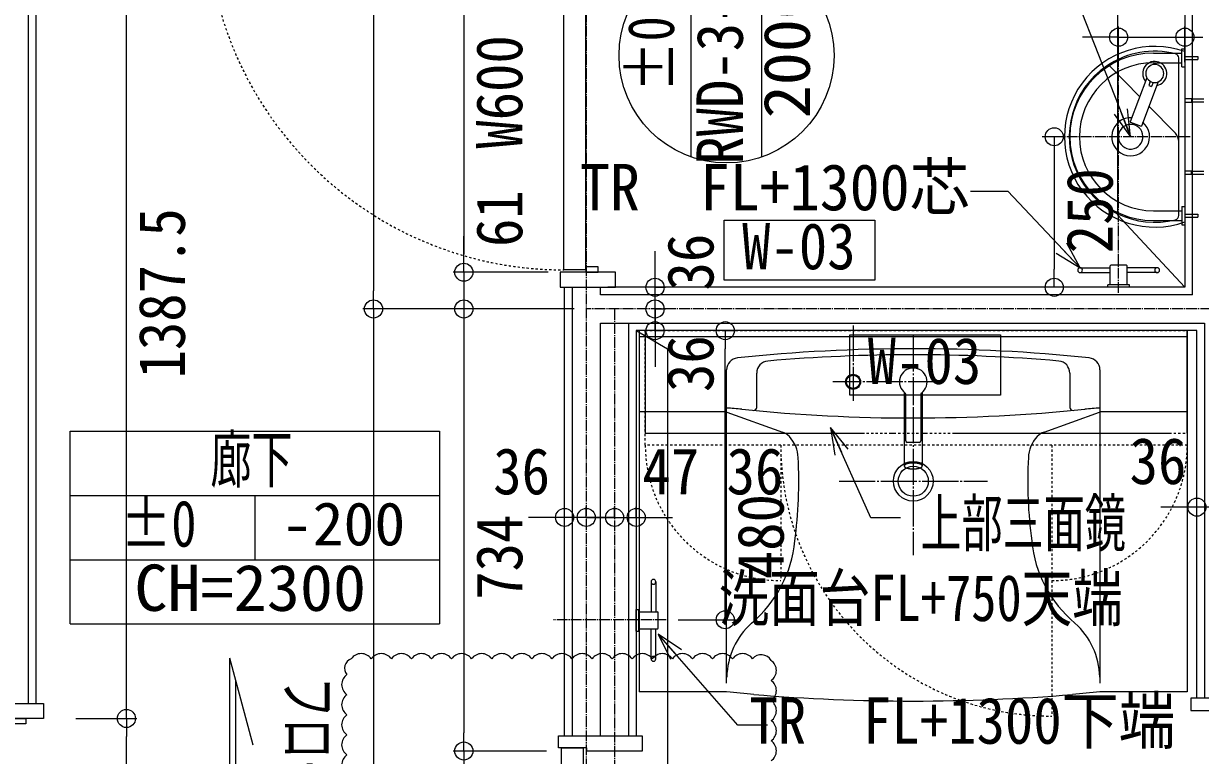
# Model space of a CAD drawing. Units: millimetres at full size, sheet at 1:30, with parts at other scales. Extents: x -17796 to 21385, y -23279 to 7734.
# Drawn here: x 16070 to 18024, y 1055 to 2270 of the extents above; entities that cross this region are included whole.
import ezdxf
from ezdxf.enums import TextEntityAlignment as Align

# ---------------------------------------------------------------- set-up
doc = ezdxf.new("R2010")
doc.units = ezdxf.units.MM
doc.header["$LTSCALE"] = 30
for name, pattern in [('LONG_DASHED_DOUBLE_DOTTED', [17, 12, -1.5, 0.25, -1.5, 0.25, -1.5]), ('USER11', [0.25, 0.125, -0.125]), ('USER4', [0.78, 0.6, -0.06, 0.06, -0.06]), ('USER9', [2.3, 2, -0.1, 0.1, -0.1])]:
    doc.linetypes.add(name, pattern=pattern)
doc.layers.add('0-1_(W)電灯', color=253, linetype='Continuous', lineweight=18)
doc.styles.add('ＭＳ ゴシック', font='')
doc.styles.get('ＭＳ ゴシック').set_extended_font_data('MS Gothic')

msp = doc.modelspace()

# ---------------------------------------------------------------- linework, layer by layer
at = {"layer": '0-1_(W)電灯', "color": 54, "linetype": 'USER4'}
for p, q in [((17004.07, 3927.68), (17004.07, -394.04)), ((18088.65, 1795.96), (17004.07, 1795.96)), ((17051.07, 1795.96), (17051.07, -394.04))]:
    msp.add_line(p, q, dxfattribs=at)
at = {"layer": '0-1_(W)電灯', "color": 6}
for p, q in [((16650.72, 3250.96), (16650.72, 1825.96)), ((16240.45, 1145.96), (16240.45, 2473.46)), ((16800.72, 2426.96), (16800.72, 1886.96)), ((17178.32, 2048.46), (17178.32, 2385.73)), ((17295.58, 2048.46), (17295.58, 2385.73)), ((16800.72, 1886.96), (16800.72, 1916.96)), ((16940.57, 1856.96), (16783.22, 1856.96)), ((16940.57, 1856.96), (16783.22, 1856.96)), ((16800.72, 1856.96), (16800.72, 1795.96)), ((16984.07, 1795.96), (16633.22, 1795.96)), ((16984.07, 1795.96), (16633.22, 1795.96)), ((16984.07, 1795.96), (16783.22, 1795.96)), ((16984.07, 1795.96), (16783.22, 1795.96)), ((16650.72, 1765.96), (16650.72, -364.04)), ((16800.72, 1765.96), (16800.72, 1735.96)), ((16800.72, 1765.96), (16800.72, 1091.96)), ((16156.25, 1115.96), (16257.95, 1115.96)), ((16156.25, 1115.96), (16257.95, 1115.96)), ((16240.45, 345.96), (16240.45, 1085.96)), ((16938.07, 1061.96), (16783.22, 1061.96)), ((16938.07, 1061.96), (16783.22, 1061.96))]:
    msp.add_line(p, q, dxfattribs=at)
at = {"layer": '0-1_(W)電灯', "color": 4}
for p, q in [((16090.07, 2526.96), (16090.07, 1140.96)), ((17888.07, 2205.63), (17888.07, 2264.81)), ((17998.07, 2205.63), (17998.07, 2264.81)), ((17858.07, 2247.31), (17828.07, 2247.31)), ((17888.07, 2247.31), (17998.07, 2247.31)), ((17781.22, 2081.96), (17763.72, 2081.96)), ((17781.22, 2051.96), (17781.22, 1861.96)), ((16968.07, 1086.96), (16968.07, 1831.96)), ((17781.22, 1831.96), (17763.72, 1831.96)), ((17234.86, 1759.96), (17252.36, 1759.96)), ((17234.86, 1309.96), (17234.86, 1729.96)), ((17156.73, 1279.96), (17252.36, 1279.96))]:
    msp.add_line(p, q, dxfattribs=at)
at = {"layer": '0-1_(W)電灯', "color": 7}
for p, q in [((17888.07, 2247.31), (17858.07, 2247.31)), ((17998.07, 2247.31), (18028.07, 2247.31)), ((17908.07, 2081.96), (17891.63, 2123.85)), ((17781.22, 2081.96), (17781.22, 2051.96)), ((17824.07, 1864.46), (17793.17, 1897.17)), ((16800.72, 1856.96), (16800.72, 1886.96)), ((16800.72, 1856.96), (16800.72, 1886.96)), ((17118.22, 1831.96), (17118.22, 1861.96)), ((17781.22, 1831.96), (17781.22, 1861.96)), ((16650.72, 1795.96), (16650.72, 1825.96)), ((17118.22, 1795.96), (17118.22, 1825.96)), ((16650.72, 1795.96), (16650.72, 1765.96)), ((16800.72, 1795.96), (16800.72, 1765.96)), ((16800.72, 1795.96), (16800.72, 1765.96)), ((17118.22, 1795.96), (17118.22, 1765.96)), ((17118.22, 1759.96), (17118.22, 1729.96)), ((17234.86, 1759.96), (17234.86, 1729.96)), ((16147.23, 1592.97), (16760.57, 1592.97)), ((16147.23, 1272.97), (16147.23, 1592.97)), ((16760.57, 1592.97), (16760.57, 1272.97)), ((17409.51, 1599.43), (17427.83, 1558.33)), ((16147.23, 1486.3), (16760.57, 1486.3)), ((16453.9, 1486.3), (16453.9, 1379.64)), ((18018.07, 1466.89), (17988.07, 1466.89)), ((16968.07, 1449.86), (16938.07, 1449.86)), ((17004.07, 1449.86), (16974.07, 1449.86)), ((17004.07, 1449.86), (17034.07, 1449.86)), ((17051.07, 1449.86), (17021.07, 1449.86)), ((17051.07, 1449.86), (17081.07, 1449.86)), ((17087.07, 1449.86), (17117.07, 1449.86)), ((16147.23, 1379.64), (16760.57, 1379.64)), ((17234.86, 1279.96), (17234.86, 1309.96)), ((16147.23, 1272.97), (16760.57, 1272.97)), ((17123.57, 1256.19), (17153.13, 1222.26)), ((16240.45, 1115.96), (16240.45, 1145.96)), ((16240.45, 1115.96), (16240.45, 1085.96)), ((16800.72, 1061.96), (16800.72, 1091.96)), ((16800.72, 1061.96), (16800.72, 1031.96))]:
    msp.add_line(p, q, dxfattribs=at)
at = {"layer": '0-1_(W)電灯', "color": 52, "linetype": 'USER4'}
for p, q in [((17888.07, 1823), (17888.07, 2247.31)), ((18007.02, 2081.96), (17761.22, 2081.96)), ((17136.73, 1279.96), (16948.97, 1279.96))]:
    msp.add_line(p, q, dxfattribs=at)
at = {"layer": '0-1_(W)電灯'}
for p, q in [((17946.07, 2220.96), (17993.07, 2220.96)), ((17988.07, 2102.64), (17988.07, 2209.23)), ((17988.07, 2108.14), (17988.07, 2209.23)), ((17993.07, 2197.96), (17993.07, 2227.96)), ((17993.07, 2227.96), (17998.07, 2227.96)), ((17998.07, 2215.46), (18019.77, 2215.46)), ((17998.07, 2210.46), (18019.77, 2210.46)), ((18019.77, 2215.46), (18019.77, 2210.46)), ((17922.99, 2148.55), (17874.21, 2198.47)), ((17946.07, 2204.96), (17993.07, 2204.96)), ((17993.07, 2197.96), (17998.07, 2197.96)), ((17934.76, 2180.02), (17907.33, 2106.66)), ((17953.49, 2173.02), (17926.07, 2099.66)), ((17940.52, 2174.02), (17938, 2167.26)), ((17945.21, 2172.27), (17942.68, 2165.51)), ((17938, 2167.26), (17942.68, 2165.51)), ((17982.37, 2087.78), (17938.44, 2132.75)), ((18009.09, 2144.82), (17998.07, 2144.82)), ((18029.33, 2144.45), (18009.09, 2144.45)), ((18029.33, 2139.4), (18009.09, 2139.4)), ((17907.63, 2106.02), (17925.42, 2099.37)), ((18009.09, 2024.89), (17998.07, 2024.89)), ((18009.09, 2019.09), (17998.07, 2019.09)), ((18009.09, 2019.09), (18009.09, 2024.89)), ((18029.33, 2024.52), (18009.09, 2024.52)), ((18029.33, 2019.47), (18009.09, 2019.47)), ((17946.07, 1958.96), (17993.07, 1958.96)), ((17993.07, 1965.96), (17998.07, 1965.96)), ((17946.07, 1942.96), (17993.07, 1942.96)), ((17998.07, 1953.46), (18019.77, 1953.46)), ((17998.07, 1948.46), (18019.77, 1948.46)), ((18019.77, 1953.46), (18019.77, 1948.46)), ((17824.07, 1864.46), (17874.07, 1864.46)), ((17874.07, 1853.21), (17874.07, 1867.71)), ((17874.07, 1835.96), (17874.07, 1867.46)), ((17901.07, 1868.46), (17875.07, 1868.46)), ((17902.07, 1853.21), (17902.07, 1867.71)), ((17902.07, 1835.96), (17902.07, 1867.46)), ((17952.07, 1864.46), (17902.07, 1864.46)), ((17824.07, 1856.46), (17874.07, 1856.46)), ((17952.07, 1856.46), (17902.07, 1856.46)), ((17870.07, 1831.96), (17870.07, 1835.96)), ((17906.07, 1835.96), (17870.07, 1835.96)), ((17906.07, 1831.96), (17870.07, 1831.96)), ((17902.07, 1835.96), (17874.07, 1835.96)), ((17906.07, 1831.96), (17906.07, 1835.96)), ((17092.07, 1759.96), (17092.07, 1159.96)), ((18002.07, 1759.96), (17092.07, 1759.96)), ((18002.07, 1759.96), (18002.07, 1159.96)), ((18002.07, 1749.96), (17092.07, 1749.96)), ((17287.07, 1632.55), (17287.07, 1689.54)), ((17807.07, 1689.54), (17807.07, 1632.55)), ((17532.07, 1657.53), (17532.07, 1535.32)), ((17534.57, 1576.96), (17534.57, 1654.34)), ((17559.57, 1654.34), (17559.57, 1576.96)), ((17562.07, 1657.53), (17562.07, 1535.32)), ((17237.07, 1624.96), (17092.07, 1624.96)), ((17237.56, 1624.78), (17329.71, 1591.51)), ((17764.43, 1591.51), (17856.58, 1624.78)), ((18002.07, 1624.96), (17857.07, 1624.96)), ((17557.07, 1574.46), (17537.07, 1574.46)), ((17111.57, 1342.96), (17111.57, 1292.96)), ((17119.57, 1342.96), (17119.57, 1292.96)), ((17087.07, 1296.96), (17091.07, 1296.96)), ((17087.07, 1260.96), (17087.07, 1296.96)), ((17091.07, 1260.96), (17091.07, 1296.96)), ((17091.07, 1292.96), (17122.57, 1292.96)), ((17091.07, 1264.96), (17091.07, 1292.96)), ((17108.32, 1292.96), (17122.82, 1292.96)), ((17123.57, 1265.96), (17123.57, 1291.96)), ((17087.07, 1260.96), (17091.07, 1260.96)), ((17091.07, 1264.96), (17122.57, 1264.96)), ((17108.32, 1264.96), (17122.82, 1264.96)), ((17111.57, 1214.96), (17111.57, 1264.96)), ((17119.57, 1214.96), (17119.57, 1264.96)), ((17237.07, 1159.96), (17092.07, 1159.96)), ((18002.07, 1159.96), (17857.07, 1159.96))]:
    msp.add_line(p, q, dxfattribs=at)
at = {"layer": '0-1_(W)電灯', "color": 171}
for p, q in [((17118.22, 1861.96), (17118.22, 1891.96)), ((17118.22, 1825.96), (17118.22, 1855.96)), ((17118.22, 1831.96), (17135.72, 1831.96)), ((17118.22, 1795.96), (17118.22, 1831.96)), ((17118.22, 1795.96), (17135.72, 1795.96)), ((17118.22, 1765.96), (17118.22, 1735.96)), ((17118.22, 1759.96), (17135.72, 1759.96)), ((17118.22, 1729.96), (17118.22, 1699.96)), ((16968.07, 1449.86), (16968.07, 1467.36)), ((17004.07, 1449.86), (17004.07, 1467.36)), ((17051.07, 1449.86), (17051.07, 1467.36)), ((17051.07, 1449.86), (17051.07, 1467.36)), ((17087.07, 1449.86), (17087.07, 1467.36)), ((17988.07, 1466.89), (17958.07, 1466.89)), ((18024.07, 1466.89), (17994.07, 1466.89)), ((18018.07, 1466.89), (18018.07, 1484.39)), ((18054.07, 1466.89), (18018.07, 1466.89)), ((16938.07, 1449.86), (16908.07, 1449.86)), ((16974.07, 1449.86), (16944.07, 1449.86)), ((17004.07, 1449.86), (16968.07, 1449.86)), ((17021.07, 1449.86), (16991.07, 1449.86)), ((17034.07, 1449.86), (17064.07, 1449.86)), ((17051.07, 1449.86), (17087.07, 1449.86)), ((17081.07, 1449.86), (17111.07, 1449.86)), ((17117.07, 1449.86), (17147.07, 1449.86))]:
    msp.add_line(p, q, dxfattribs=at)
at = {"layer": '0-1_(W)電灯', "color": 30}
for p, q in [((16980.57, 1831.96), (16980.57, 1086.96)), ((17027.57, 1086.96), (17027.57, 1772.46)), ((17074.57, 1086.96), (17074.57, 1772.46))]:
    msp.add_line(p, q, dxfattribs=at)
at = {"layer": '0-1_(W)電灯', "linetype": 'USER9'}
for p, q in [((17447.07, 1768.73), (17447.07, 1643.68)), ((17547.07, 1752.01), (17547.07, 1636.21)), ((17598.51, 1674.96), (17413.27, 1674.96)), ((17547.07, 1632.96), (17547.07, 1386.96)), ((17424.07, 1509.96), (17670.07, 1509.96))]:
    msp.add_line(p, q, dxfattribs=at)
at = {"layer": '0-1_(W)電灯', "color": 2, "linetype": 'USER11'}
for p, q in [((17102.07, 1589.96), (18002.07, 1589.96)), ((17327.07, 1569.96), (17327.07, 1344.96)), ((17777.07, 1569.96), (17777.07, 1344.96)), ((17777.07, 1569.96), (17777.07, 1119.96))]:
    msp.add_line(p, q, dxfattribs=at)
at = {"layer": '0-1_(W)電灯', "color": 94}
for p, q in [((16412, 640.28), (16412, 1216.3)), ((16450.83, 1071.41), (16412, 1216.3)), ((16422, 602.96), (16422, 1178.98))]:
    msp.add_line(p, q, dxfattribs=at)
at = {"layer": '0-1_(W)電灯', "color": 30}
for points in [[(16077.57, 1140.96), (16077.57, 2526.96), (15677.57, 2526.96), (15677.57, 3133.46)], [(18010.57, 1819.46), (18010.57, 3133.46), (17027.57, 3133.46)], [(18010.57, 1819.46), (17027.57, 1819.46), (17027.57, 1831.96)], [(17027.57, 1772.46), (18030.57, 1772.46), (18030.57, 1149.96)]]:
    msp.add_lwpolyline(points, dxfattribs=at)
at = {"layer": '0-1_(W)電灯', "color": 4}
for points in [[(17998.07, 3120.96), (17998.07, 1831.96), (17040.07, 1831.96)], [(18018.07, 1149.96), (18018.07, 1759.96), (17087.07, 1759.96), (17087.07, 1086.96)]]:
    msp.add_lwpolyline(points, dxfattribs=at)
at = {"layer": '0-1_(W)電灯', "color": 82}
for points in [[(17998.07, 3120.96), (17886.34, 3026.23), (17886.34, 1952.19), (17998.07, 1831.96)], [(17087.07, 1759.96), (17139.11, 1729.91), (17139.11, -306.48), (17087.07, -358.04)]]:
    msp.add_lwpolyline(points, dxfattribs=at)
at = {"layer": '0-1_(W)電灯', "color": 6}
for points in [[(17002.57, 2453.96), (17002.57, 1860.96), (16966.57, 1860.96), (16966.57, 2453.96)], [(17052.57, 1831.96), (17052.57, 1856.96), (16960.57, 1856.96), (16960.57, 1831.96)], [(17023.57, 1856.96), (17023.57, 1865.96), (17003.57, 1865.96), (17003.57, 1856.96)], [(16102.57, 1140.96), (16102.57, 1115.96), (16010.57, 1115.96), (16010.57, 1140.96)], [(18087.57, 1149.96), (18008.07, 1149.96), (18008.07, 1128.96), (18087.57, 1128.96)], [(16073.57, 1115.96), (16073.57, 1106.96), (16053.57, 1106.96), (16053.57, 1115.96)], [(16958.07, 1086.96), (17097.07, 1086.96), (17097.07, 1061.96), (17005.07, 1061.96), (17005.07, 1066.96), (16958.07, 1066.96)], [(16999.07, 1066.96), (16999.07, 326.96), (16963.07, 326.96), (16963.07, 1066.96)]]:
    msp.add_lwpolyline(points, close=True, dxfattribs=at)
at = {"layer": '0-1_(W)電灯', "color": 94}
for points in [[(17717.13, 2442.19), (17766.71, 2442.19), (17907.74, 2082.79)], [(17642.29, 1991.55), (17703.99, 1991.55), (17823.45, 1865.11)], [(17526, 1449.34), (17476.42, 1449.34), (17409.87, 1598.61)], [(17305.11, 1104.71), (17255.53, 1104.71), (17124.16, 1255.52)]]:
    msp.add_lwpolyline(points, dxfattribs=at)
at = {"layer": '0-1_(W)電灯'}
for points in [[(17988.07, 1951.05), (17988.07, 2073.81), (17988.07, 2212.86)], [(18009.09, 2144.82), (18009.09, 2139.02), (17998.07, 2139.02)], [(17993.07, 1965.96), (17993.07, 1935.96), (17998.07, 1935.96)], [(17237.07, 1174.46), (17237.07, 1631.41), (17237.07, 1694.79)], [(17857.07, 1694.79), (17857.07, 1631.41), (17857.07, 1174.46)], [(17532.74, 1536.75), (17532.68, 1536.69), (17532.63, 1536.63), (17532.58, 1536.57), (17532.53, 1536.51), (17532.48, 1536.44), (17532.43, 1536.38), (17532.38, 1536.31), (17532.34, 1536.24), (17532.3, 1536.17), (17532.27, 1536.1), (17532.23, 1536.03), (17532.2, 1535.95), (17532.17, 1535.87), (17532.15, 1535.8), (17532.12, 1535.72), (17532.1, 1535.64), (17532.09, 1535.56), (17532.08, 1535.48), (17532.07, 1535.4), (17532.07, 1535.32)], [(17532.07, 1535.32), (17532.07, 1535.31), (17532.07, 1535.3), (17532.07, 1535.29), (17532.07, 1535.28), (17532.07, 1535.27), (17532.07, 1535.27), (17532.07, 1535.26), (17532.07, 1535.25), (17532.07, 1535.24), (17532.07, 1535.23), (17532.07, 1535.22), (17532.07, 1535.21), (17532.07, 1535.2), (17532.08, 1535.19), (17532.08, 1535.19), (17532.08, 1535.18), (17532.08, 1535.17), (17532.08, 1535.16), (17532.08, 1535.15), (17532.08, 1535.14), (17532.08, 1535.13), (17532.08, 1535.13), (17532.08, 1535.12), (17532.08, 1535.11), (17532.09, 1535.1), (17532.09, 1535.09), (17532.09, 1535.08), (17532.09, 1535.07), (17532.09, 1535.06), (17532.09, 1535.06), (17532.09, 1535.05), (17532.1, 1535.04), (17532.1, 1535.03), (17532.1, 1535.02), (17532.1, 1535.01), (17532.1, 1535), (17532.1, 1535), (17532.11, 1534.99), (17532.11, 1534.98)], [(17532.11, 1534.98), (17532.11, 1534.97), (17532.11, 1534.96), (17532.12, 1534.95), (17532.12, 1534.94), (17532.12, 1534.94), (17532.12, 1534.93), (17532.12, 1534.92), (17532.13, 1534.91), (17532.13, 1534.9), (17532.13, 1534.89), (17532.13, 1534.89)], [(17532.13, 1534.89), (17532.16, 1534.81), (17532.19, 1534.73), (17532.22, 1534.65), (17532.25, 1534.57), (17532.29, 1534.49), (17532.33, 1534.42), (17532.37, 1534.35), (17532.41, 1534.28), (17532.46, 1534.21), (17532.51, 1534.14), (17532.57, 1534.07), (17532.62, 1534.01), (17532.68, 1533.95), (17532.74, 1533.89), (17532.8, 1533.83), (17532.86, 1533.77), (17532.92, 1533.71), (17532.98, 1533.65), (17533.04, 1533.6), (17533.11, 1533.54), (17533.17, 1533.49), (17533.24, 1533.44), (17533.31, 1533.39), (17533.37, 1533.34), (17533.44, 1533.29), (17533.51, 1533.24), (17533.58, 1533.19), (17533.65, 1533.15), (17533.72, 1533.1), (17533.79, 1533.06), (17533.87, 1533.02), (17533.94, 1532.97), (17534.01, 1532.93), (17534.08, 1532.89), (17534.16, 1532.85), (17534.23, 1532.81), (17534.31, 1532.77), (17534.38, 1532.73), (17534.46, 1532.69)], [(17535.43, 1538.38), (17535.35, 1538.35), (17535.28, 1538.32), (17535.2, 1538.29), (17535.13, 1538.25), (17535.05, 1538.22), (17534.98, 1538.19), (17534.91, 1538.16), (17534.83, 1538.12), (17534.76, 1538.09), (17534.69, 1538.06), (17534.61, 1538.02), (17534.54, 1537.98), (17534.47, 1537.95), (17534.39, 1537.91), (17534.32, 1537.87), (17534.25, 1537.84), (17534.18, 1537.8), (17534.11, 1537.76), (17534.04, 1537.72), (17533.97, 1537.68), (17533.9, 1537.64), (17533.83, 1537.6), (17533.76, 1537.55), (17533.69, 1537.51), (17533.62, 1537.47), (17533.55, 1537.42), (17533.49, 1537.38), (17533.42, 1537.33), (17533.35, 1537.28), (17533.29, 1537.23), (17533.22, 1537.19), (17533.16, 1537.13), (17533.1, 1537.08), (17533.04, 1537.03), (17532.97, 1536.98), (17532.91, 1536.92), (17532.85, 1536.87), (17532.8, 1536.81), (17532.74, 1536.75)], [(17534.46, 1532.69), (17534.53, 1532.65), (17534.61, 1532.62), (17534.68, 1532.58), (17534.76, 1532.55), (17534.84, 1532.51), (17534.91, 1532.48), (17534.99, 1532.44), (17535.07, 1532.41), (17535.14, 1532.38), (17535.22, 1532.34), (17535.3, 1532.31), (17535.38, 1532.28), (17535.46, 1532.25), (17535.53, 1532.22), (17535.61, 1532.19), (17535.69, 1532.16), (17535.77, 1532.13), (17535.85, 1532.1), (17535.93, 1532.07), (17536.01, 1532.04), (17536.09, 1532.01), (17536.17, 1531.99), (17536.25, 1531.96), (17536.33, 1531.93), (17536.41, 1531.91), (17536.49, 1531.88), (17536.57, 1531.85), (17536.65, 1531.83), (17536.73, 1531.8), (17536.81, 1531.78), (17536.89, 1531.76), (17536.97, 1531.73), (17537.05, 1531.71), (17537.13, 1531.69), (17537.21, 1531.66), (17537.29, 1531.64), (17537.37, 1531.62), (17537.45, 1531.6), (17537.54, 1531.57)], [(17538.45, 1539.29), (17538.38, 1539.27), (17538.3, 1539.25), (17538.22, 1539.23), (17538.14, 1539.21), (17538.06, 1539.2), (17537.98, 1539.18), (17537.9, 1539.16), (17537.82, 1539.14), (17537.75, 1539.12), (17537.67, 1539.1), (17537.59, 1539.08), (17537.51, 1539.06), (17537.43, 1539.03), (17537.35, 1539.01), (17537.27, 1538.99), (17537.2, 1538.97), (17537.12, 1538.95), (17537.04, 1538.92), (17536.96, 1538.9), (17536.89, 1538.88), (17536.81, 1538.86), (17536.73, 1538.83), (17536.65, 1538.81), (17536.58, 1538.78), (17536.5, 1538.76), (17536.42, 1538.73), (17536.34, 1538.71), (17536.27, 1538.68), (17536.19, 1538.66), (17536.11, 1538.63), (17536.04, 1538.6), (17535.96, 1538.58), (17535.88, 1538.55), (17535.81, 1538.52), (17535.73, 1538.49), (17535.66, 1538.47), (17535.58, 1538.44), (17535.5, 1538.41), (17535.43, 1538.38)], [(17537.54, 1531.57), (17537.62, 1531.55), (17537.7, 1531.53), (17537.78, 1531.51), (17537.86, 1531.49), (17537.94, 1531.47), (17538.02, 1531.45), (17538.11, 1531.43), (17538.19, 1531.41), (17538.27, 1531.39), (17538.35, 1531.37), (17538.43, 1531.35), (17538.52, 1531.33), (17538.6, 1531.32), (17538.68, 1531.3), (17538.76, 1531.28), (17538.84, 1531.26), (17538.93, 1531.24), (17539.01, 1531.23), (17539.09, 1531.21), (17539.17, 1531.19), (17539.26, 1531.18), (17539.34, 1531.16), (17539.42, 1531.15), (17539.5, 1531.13), (17539.59, 1531.11), (17539.67, 1531.1), (17539.75, 1531.08), (17539.84, 1531.07), (17539.92, 1531.05), (17540, 1531.04), (17540.08, 1531.03), (17540.17, 1531.01), (17540.25, 1531), (17540.33, 1530.98), (17540.42, 1530.97), (17540.5, 1530.96), (17540.58, 1530.94), (17540.67, 1530.93), (17540.75, 1530.92)], [(17541.57, 1539.83), (17541.49, 1539.82), (17541.41, 1539.81), (17541.33, 1539.8), (17541.25, 1539.79), (17541.17, 1539.78), (17541.09, 1539.77), (17541.01, 1539.75), (17540.93, 1539.74), (17540.85, 1539.73), (17540.77, 1539.72), (17540.69, 1539.71), (17540.61, 1539.69), (17540.53, 1539.68), (17540.45, 1539.67), (17540.37, 1539.66), (17540.29, 1539.64), (17540.21, 1539.63), (17540.13, 1539.62), (17540.05, 1539.6), (17539.97, 1539.59), (17539.89, 1539.58), (17539.81, 1539.56), (17539.73, 1539.55), (17539.65, 1539.53), (17539.57, 1539.52), (17539.49, 1539.5), (17539.41, 1539.49), (17539.33, 1539.47), (17539.25, 1539.46), (17539.17, 1539.44), (17539.09, 1539.42), (17539.01, 1539.41), (17538.93, 1539.39), (17538.85, 1539.38), (17538.77, 1539.36), (17538.69, 1539.34), (17538.61, 1539.32), (17538.53, 1539.31), (17538.45, 1539.29)], [(17540.75, 1530.92), (17540.83, 1530.91), (17540.91, 1530.89), (17541, 1530.88), (17541.08, 1530.87), (17541.16, 1530.86), (17541.25, 1530.85), (17541.33, 1530.84), (17541.41, 1530.83), (17541.5, 1530.81), (17541.58, 1530.8), (17541.67, 1530.79), (17541.75, 1530.78), (17541.83, 1530.77), (17541.92, 1530.76), (17542, 1530.75), (17542.08, 1530.74), (17542.17, 1530.73), (17542.25, 1530.72), (17542.33, 1530.72), (17542.42, 1530.71), (17542.5, 1530.7), (17542.58, 1530.69), (17542.67, 1530.68), (17542.75, 1530.67), (17542.84, 1530.66), (17542.92, 1530.66), (17543, 1530.65), (17543.09, 1530.64), (17543.17, 1530.63), (17543.25, 1530.63), (17543.34, 1530.62), (17543.42, 1530.61), (17543.51, 1530.61), (17543.59, 1530.6), (17543.67, 1530.59), (17543.76, 1530.59), (17543.84, 1530.58), (17543.93, 1530.58), (17544.01, 1530.57)], [(17544.72, 1540.11), (17544.64, 1540.1), (17544.56, 1540.1), (17544.48, 1540.09), (17544.39, 1540.09), (17544.31, 1540.09), (17544.23, 1540.08), (17544.15, 1540.08), (17544.07, 1540.07), (17543.99, 1540.06), (17543.91, 1540.06), (17543.83, 1540.05), (17543.75, 1540.05), (17543.67, 1540.04), (17543.59, 1540.04), (17543.5, 1540.03), (17543.42, 1540.02), (17543.34, 1540.02), (17543.26, 1540.01), (17543.18, 1540), (17543.1, 1540), (17543.02, 1539.99), (17542.94, 1539.98), (17542.86, 1539.97), (17542.78, 1539.97), (17542.7, 1539.96), (17542.62, 1539.95), (17542.54, 1539.94), (17542.46, 1539.93), (17542.37, 1539.92), (17542.29, 1539.92), (17542.21, 1539.91), (17542.13, 1539.9), (17542.05, 1539.89), (17541.97, 1539.88), (17541.89, 1539.87), (17541.81, 1539.86), (17541.73, 1539.85), (17541.65, 1539.84), (17541.57, 1539.83)], [(17544.01, 1530.57), (17544.09, 1530.56), (17544.18, 1530.56), (17544.26, 1530.55), (17544.35, 1530.55), (17544.43, 1530.54), (17544.51, 1530.54), (17544.6, 1530.53), (17544.68, 1530.53), (17544.77, 1530.53), (17544.85, 1530.52), (17544.93, 1530.52), (17545.02, 1530.51), (17545.1, 1530.51), (17545.19, 1530.51), (17545.27, 1530.5), (17545.35, 1530.5), (17545.44, 1530.5), (17545.52, 1530.49), (17545.61, 1530.49), (17545.69, 1530.49), (17545.77, 1530.49), (17545.86, 1530.48), (17545.94, 1530.48), (17546.03, 1530.48), (17546.11, 1530.48), (17546.19, 1530.48), (17546.28, 1530.47), (17546.36, 1530.47), (17546.45, 1530.47), (17546.53, 1530.47), (17546.62, 1530.47), (17546.7, 1530.47), (17546.78, 1530.47), (17546.87, 1530.47), (17546.95, 1530.47), (17547.04, 1530.47), (17547.12, 1530.47), (17547.2, 1530.47), (17547.29, 1530.47)], [(17547.88, 1540.16), (17547.8, 1540.16), (17547.72, 1540.16), (17547.64, 1540.16), (17547.56, 1540.17), (17547.47, 1540.17), (17547.39, 1540.17), (17547.31, 1540.17), (17547.23, 1540.17), (17547.15, 1540.17), (17547.07, 1540.17), (17546.99, 1540.17), (17546.91, 1540.17), (17546.83, 1540.17), (17546.74, 1540.17), (17546.66, 1540.17), (17546.58, 1540.17), (17546.5, 1540.16), (17546.42, 1540.16), (17546.34, 1540.16), (17546.26, 1540.16), (17546.18, 1540.16), (17546.1, 1540.16), (17546.01, 1540.16), (17545.93, 1540.15), (17545.85, 1540.15), (17545.77, 1540.15), (17545.69, 1540.15), (17545.61, 1540.14), (17545.53, 1540.14), (17545.45, 1540.14), (17545.37, 1540.14), (17545.29, 1540.13), (17545.2, 1540.13), (17545.12, 1540.13), (17545.04, 1540.12), (17544.96, 1540.12), (17544.88, 1540.12), (17544.8, 1540.11), (17544.72, 1540.11)], [(17547.29, 1530.47), (17547.37, 1530.47), (17547.46, 1530.47), (17547.54, 1530.47), (17547.62, 1530.47), (17547.71, 1530.47), (17547.79, 1530.47), (17547.88, 1530.47), (17547.96, 1530.48), (17548.05, 1530.48), (17548.13, 1530.48), (17548.21, 1530.48), (17548.3, 1530.48), (17548.38, 1530.49), (17548.47, 1530.49), (17548.55, 1530.49), (17548.63, 1530.49), (17548.72, 1530.5), (17548.8, 1530.5), (17548.89, 1530.5), (17548.97, 1530.51), (17549.05, 1530.51), (17549.14, 1530.51), (17549.22, 1530.52), (17549.31, 1530.52), (17549.39, 1530.53), (17549.47, 1530.53), (17549.56, 1530.54), (17549.64, 1530.54), (17549.73, 1530.54), (17549.81, 1530.55), (17549.89, 1530.55), (17549.98, 1530.56), (17550.06, 1530.57), (17550.15, 1530.57), (17550.23, 1530.58), (17550.31, 1530.58), (17550.4, 1530.59), (17550.48, 1530.59), (17550.57, 1530.6)], [(17551.04, 1540), (17550.96, 1540), (17550.88, 1540.01), (17550.79, 1540.02), (17550.71, 1540.02), (17550.63, 1540.03), (17550.55, 1540.04), (17550.47, 1540.04), (17550.39, 1540.05), (17550.31, 1540.05), (17550.23, 1540.06), (17550.15, 1540.06), (17550.07, 1540.07), (17549.99, 1540.08), (17549.91, 1540.08), (17549.82, 1540.09), (17549.74, 1540.09), (17549.66, 1540.09), (17549.58, 1540.1), (17549.5, 1540.1), (17549.42, 1540.11), (17549.34, 1540.11), (17549.26, 1540.12), (17549.18, 1540.12), (17549.1, 1540.12), (17549.01, 1540.13), (17548.93, 1540.13), (17548.85, 1540.13), (17548.77, 1540.14), (17548.69, 1540.14), (17548.61, 1540.14), (17548.53, 1540.14), (17548.45, 1540.15), (17548.37, 1540.15), (17548.29, 1540.15), (17548.2, 1540.15), (17548.12, 1540.16), (17548.04, 1540.16), (17547.96, 1540.16), (17547.88, 1540.16)], [(17550.57, 1530.6), (17550.65, 1530.61), (17550.73, 1530.61), (17550.82, 1530.62), (17550.9, 1530.63), (17550.98, 1530.64), (17551.07, 1530.64), (17551.15, 1530.65), (17551.24, 1530.66), (17551.32, 1530.67), (17551.4, 1530.67), (17551.49, 1530.68), (17551.57, 1530.69), (17551.65, 1530.7), (17551.74, 1530.71), (17551.82, 1530.72), (17551.91, 1530.73), (17551.99, 1530.74), (17552.07, 1530.75), (17552.16, 1530.76), (17552.24, 1530.77), (17552.32, 1530.78), (17552.41, 1530.79), (17552.49, 1530.8), (17552.57, 1530.81), (17552.66, 1530.82), (17552.74, 1530.83), (17552.82, 1530.84), (17552.91, 1530.85), (17552.99, 1530.86), (17553.07, 1530.87), (17553.16, 1530.89), (17553.24, 1530.9), (17553.32, 1530.91), (17553.41, 1530.92), (17553.49, 1530.93), (17553.57, 1530.95), (17553.66, 1530.96), (17553.74, 1530.97), (17553.82, 1530.99)], [(17554.17, 1539.59), (17554.09, 1539.6), (17554.01, 1539.62), (17553.93, 1539.63), (17553.85, 1539.64), (17553.77, 1539.66), (17553.69, 1539.67), (17553.61, 1539.68), (17553.53, 1539.69), (17553.45, 1539.71), (17553.37, 1539.72), (17553.29, 1539.73), (17553.21, 1539.74), (17553.13, 1539.75), (17553.05, 1539.77), (17552.97, 1539.78), (17552.89, 1539.79), (17552.81, 1539.8), (17552.73, 1539.81), (17552.65, 1539.82), (17552.57, 1539.83), (17552.49, 1539.84), (17552.41, 1539.85), (17552.33, 1539.86), (17552.25, 1539.87), (17552.17, 1539.88), (17552.09, 1539.89), (17552.01, 1539.9), (17551.92, 1539.91), (17551.84, 1539.92), (17551.76, 1539.92), (17551.68, 1539.93), (17551.6, 1539.94), (17551.52, 1539.95), (17551.44, 1539.96), (17551.36, 1539.97), (17551.28, 1539.97), (17551.2, 1539.98), (17551.12, 1539.99), (17551.04, 1540)], [(17553.82, 1530.99), (17553.91, 1531), (17553.99, 1531.01), (17554.07, 1531.03), (17554.15, 1531.04), (17554.24, 1531.06), (17554.32, 1531.07), (17554.4, 1531.09), (17554.49, 1531.1), (17554.57, 1531.12), (17554.65, 1531.13), (17554.73, 1531.15), (17554.82, 1531.16), (17554.9, 1531.18), (17554.98, 1531.2), (17555.06, 1531.21), (17555.15, 1531.23), (17555.23, 1531.25), (17555.31, 1531.27), (17555.39, 1531.28), (17555.48, 1531.3), (17555.56, 1531.32), (17555.64, 1531.34), (17555.72, 1531.36), (17555.8, 1531.37), (17555.89, 1531.39), (17555.97, 1531.41), (17556.05, 1531.43), (17556.13, 1531.45), (17556.21, 1531.47), (17556.29, 1531.49), (17556.38, 1531.51), (17556.46, 1531.54), (17556.54, 1531.56), (17556.62, 1531.58), (17556.7, 1531.6), (17556.78, 1531.62), (17556.86, 1531.64), (17556.94, 1531.67), (17557.03, 1531.69)], [(17557.25, 1538.88), (17557.17, 1538.9), (17557.1, 1538.92), (17557.02, 1538.95), (17556.94, 1538.97), (17556.86, 1538.99), (17556.78, 1539.01), (17556.71, 1539.03), (17556.63, 1539.06), (17556.55, 1539.08), (17556.47, 1539.1), (17556.39, 1539.12), (17556.31, 1539.14), (17556.24, 1539.16), (17556.16, 1539.18), (17556.08, 1539.2), (17556, 1539.21), (17555.92, 1539.23), (17555.84, 1539.25), (17555.76, 1539.27), (17555.68, 1539.29), (17555.6, 1539.31), (17555.53, 1539.32), (17555.45, 1539.34), (17555.37, 1539.36), (17555.29, 1539.38), (17555.21, 1539.39), (17555.13, 1539.41), (17555.05, 1539.42), (17554.97, 1539.44), (17554.89, 1539.46), (17554.81, 1539.47), (17554.73, 1539.49), (17554.65, 1539.5), (17554.57, 1539.52), (17554.49, 1539.53), (17554.41, 1539.55), (17554.33, 1539.56), (17554.25, 1539.58), (17554.17, 1539.59)], [(17557.03, 1531.69), (17557.11, 1531.71), (17557.19, 1531.74), (17557.27, 1531.76), (17557.35, 1531.79), (17557.43, 1531.81), (17557.51, 1531.83), (17557.59, 1531.86), (17557.67, 1531.89), (17557.75, 1531.91), (17557.83, 1531.94), (17557.91, 1531.97), (17557.99, 1531.99), (17558.07, 1532.02), (17558.15, 1532.05), (17558.23, 1532.08), (17558.31, 1532.1), (17558.38, 1532.13), (17558.46, 1532.16), (17558.54, 1532.19), (17558.62, 1532.22), (17558.7, 1532.25), (17558.78, 1532.29), (17558.85, 1532.32), (17558.93, 1532.35), (17559.01, 1532.38), (17559.09, 1532.42), (17559.16, 1532.45), (17559.24, 1532.48), (17559.32, 1532.52), (17559.39, 1532.55), (17559.47, 1532.59), (17559.55, 1532.63), (17559.62, 1532.66), (17559.7, 1532.7), (17559.77, 1532.74), (17559.85, 1532.78), (17559.92, 1532.82), (17560, 1532.86), (17560.07, 1532.9)], [(17560.17, 1537.68), (17560.1, 1537.72), (17560.03, 1537.76), (17559.96, 1537.8), (17559.89, 1537.84), (17559.82, 1537.87), (17559.74, 1537.91), (17559.67, 1537.95), (17559.6, 1537.98), (17559.53, 1538.02), (17559.45, 1538.06), (17559.38, 1538.09), (17559.31, 1538.12), (17559.23, 1538.16), (17559.16, 1538.19), (17559.08, 1538.22), (17559.01, 1538.25), (17558.93, 1538.29), (17558.86, 1538.32), (17558.78, 1538.35), (17558.71, 1538.38), (17558.63, 1538.41), (17558.56, 1538.44), (17558.48, 1538.47), (17558.41, 1538.49), (17558.33, 1538.52), (17558.25, 1538.55), (17558.18, 1538.58), (17558.1, 1538.6), (17558.02, 1538.63), (17557.95, 1538.66), (17557.87, 1538.68), (17557.79, 1538.71), (17557.72, 1538.73), (17557.64, 1538.76), (17557.56, 1538.78), (17557.49, 1538.81), (17557.41, 1538.83), (17557.33, 1538.86), (17557.25, 1538.88)], [(17560.07, 1532.9), (17560.14, 1532.94), (17560.21, 1532.98), (17560.29, 1533.02), (17560.36, 1533.07), (17560.43, 1533.11), (17560.5, 1533.16), (17560.57, 1533.2), (17560.64, 1533.25), (17560.71, 1533.3), (17560.78, 1533.35), (17560.85, 1533.4), (17560.91, 1533.45), (17560.98, 1533.5), (17561.04, 1533.56), (17561.11, 1533.61), (17561.17, 1533.66), (17561.23, 1533.72), (17561.3, 1533.78), (17561.36, 1533.84), (17561.41, 1533.9), (17561.47, 1533.96), (17561.53, 1534.02), (17561.58, 1534.09), (17561.63, 1534.15), (17561.68, 1534.22), (17561.73, 1534.29), (17561.78, 1534.36), (17561.82, 1534.44), (17561.86, 1534.51), (17561.9, 1534.59), (17561.93, 1534.66), (17561.96, 1534.74), (17561.99, 1534.82), (17562.01, 1534.9), (17562.03, 1534.98), (17562.05, 1535.07), (17562.06, 1535.15), (17562.07, 1535.23), (17562.07, 1535.32)], [(17562.07, 1535.32), (17562.07, 1535.4), (17562.06, 1535.48), (17562.05, 1535.56), (17562.03, 1535.64), (17562.01, 1535.72), (17561.99, 1535.8), (17561.97, 1535.87), (17561.94, 1535.95), (17561.91, 1536.03), (17561.87, 1536.1), (17561.84, 1536.17), (17561.8, 1536.24), (17561.75, 1536.31), (17561.71, 1536.38), (17561.66, 1536.44), (17561.61, 1536.51), (17561.56, 1536.57), (17561.51, 1536.63), (17561.45, 1536.69), (17561.4, 1536.75), (17561.34, 1536.81), (17561.28, 1536.87), (17561.22, 1536.92), (17561.16, 1536.98), (17561.1, 1537.03), (17561.04, 1537.08), (17560.98, 1537.13), (17560.91, 1537.19), (17560.85, 1537.23), (17560.78, 1537.28), (17560.72, 1537.33), (17560.65, 1537.38), (17560.58, 1537.42), (17560.52, 1537.47), (17560.45, 1537.51), (17560.38, 1537.55), (17560.31, 1537.6), (17560.24, 1537.64), (17560.17, 1537.68)]]:
    msp.add_lwpolyline(points, dxfattribs=at)
at = {"layer": '0-1_(W)電灯', "color": 7}
for points in [[(17880.41, 2119.44), (17908.07, 2081.96), (17902.86, 2128.25)], [(17784.4, 1888.88), (17824.07, 1864.46), (17801.93, 1905.45)], [(17438.84, 1563.24), (17409.51, 1599.43), (17416.82, 1553.42)], [(17162.22, 1230.18), (17123.57, 1256.19), (17144.03, 1214.34)]]:
    msp.add_lwpolyline(points, dxfattribs=at)
at = {"layer": '0-1_(W)電灯', "color": 2}
for points in [[(17483.29, 1843.58), (17233.29, 1843.58), (17233.29, 1943.58), (17483.29, 1943.58)], [(17691.9, 1653.12), (17441.9, 1653.12), (17441.9, 1753.12), (17691.9, 1753.12)]]:
    msp.add_lwpolyline(points, close=True, dxfattribs=at)
at = {"layer": '0-1_(W)電灯', "color": 171}
for points in [[(17118.22, 1759.96), (17118.22, 1795.96), (17135.72, 1795.96)], [(17051.07, 1449.86), (17004.07, 1449.86), (17004.07, 1467.36)]]:
    msp.add_lwpolyline(points, dxfattribs=at)
at = {"layer": '0-1_(W)電灯', "color": 2, "linetype": 'USER11'}
msp.add_lwpolyline([(17102.07, 1759.96), (18002.07, 1759.96), (18002.07, 1569.96), (17102.07, 1569.96)], close=True, dxfattribs=at)
at = {"layer": '0-1_(W)電灯', "linetype": 'LONG_DASHED_DOUBLE_DOTTED'}
msp.add_lwpolyline([(18002.07, 1759.96), (17102.07, 1759.96), (17102.07, 1589.96), (18002.07, 1589.96)], close=True, dxfattribs=at)
at = {"layer": '0-1_(W)電灯', "color": 6}
msp.add_circle((17236.95, 2217.09), 178.54, dxfattribs=at)
at = {"layer": '0-1_(W)電灯', "color": 7}
for centre in [(17888.07, 2247.31), (17998.07, 2247.31), (17781.22, 2081.96), (16800.72, 1856.96), (16800.72, 1856.96), (17118.22, 1831.96), (17781.22, 1831.96), (16650.72, 1795.96), (16650.72, 1795.96), (16800.72, 1795.96), (16800.72, 1795.96), (17118.22, 1795.96), (17118.22, 1795.96), (17118.22, 1759.96), (17234.86, 1759.96), (18018.07, 1466.89), (16968.07, 1449.86), (17004.07, 1449.86), (17004.07, 1449.86), (17051.07, 1449.86), (17051.07, 1449.86), (17087.07, 1449.86), (17234.86, 1279.96), (16240.45, 1115.96), (16240.45, 1115.96), (16800.72, 1061.96), (16800.72, 1061.96)]:
    msp.add_circle(centre, 15, dxfattribs=at)
at = {"layer": '0-1_(W)電灯'}
for centre, radius in [((17447.07, 1674.96), 12.5), ((17447.07, 1674.96), 11), ((17547.07, 1509.96), 33), ((17547.07, 1509.96), 33), ((17547.07, 1509.96), 33), ((17547.07, 1509.96), 33), ((17547.07, 1509.96), 33), ((17547.07, 1509.96), 33), ((17547.07, 1509.96), 33), ((17547.07, 1509.96), 33), ((17547.07, 1509.95), 25), ((17547.07, 1509.95), 25), ((17547.07, 1509.95), 25), ((17547.07, 1509.95), 25), ((17547.07, 1509.95), 25), ((17547.07, 1509.95), 25), ((17547.07, 1509.95), 25), ((17547.07, 1509.95), 25), ((17547.07, 1509.95), 25), ((17547.07, 1509.95), 25), ((17547.07, 1509.95), 25), ((17547.07, 1509.95), 25), ((17547.07, 1509.95), 25), ((17547.07, 1509.95), 25), ((17547.07, 1509.95), 25), ((17547.07, 1509.95), 25), ((17547.07, 1509.96), 25), ((17547.07, 1509.96), 25), ((17547.07, 1509.96), 25), ((17547.07, 1509.96), 25), ((17547.07, 1509.96), 25), ((17547.07, 1509.96), 25), ((17547.07, 1509.96), 25), ((17547.07, 1509.96), 25), ((17547.07, 1509.96), 25), ((17547.07, 1509.96), 25), ((17547.07, 1509.96), 25), ((17547.07, 1509.96), 25), ((17547.07, 1509.96), 25), ((17547.07, 1509.96), 25), ((17547.07, 1509.96), 25), ((17547.07, 1509.96), 25)]:
    msp.add_circle(centre, radius, dxfattribs=at)
at = {"layer": '0-1_(W)電灯', "color": 6, "linetype": 'USER11'}
msp.add_arc((16966.57, 2453.96), 593, 180, 270, dxfattribs=at)
at = {"layer": '0-1_(W)電灯'}
for centre, radius, start, end in [((17948.07, 2081.96), 150, 70.52878, 289.47122), ((17946.07, 2081.96), 139, 90, 270), ((17948.07, 2081.96), 142, 75.851, 124.41507), ((17981.07, 2212.86), 7, 0, 75.851), ((17948.07, 2081.96), 142, 124.41507, 284.149), ((17946.07, 2081.96), 123, 90, 270), ((17870.64, 2194.98), 5, 44.33831, 124.41507), ((17948.04, 2186.99), 20, 279.5, 219.5), ((17948.04, 2186.99), 15, 90, 270), ((17948.04, 2186.99), 15, 270, 90), ((17908.07, 2081.96), 31.5, 86.75392, 49.72583), ((17908.07, 2081.96), 20.5, 136.19749, 186.58281), ((17908.07, 2081.96), 20.5, 186.58281, 90.43617), ((17908.07, 2081.96), 20.5, 89.18842, 136.19749), ((17907.8, 2106.49), 0.5, 159.5, 249.5), ((17925.6, 2099.84), 0.5, 249.5, 339.5), ((17968.07, 2073.81), 20, 0, 44.33831), ((17981.07, 1951.05), 7, 284.149, 0), ((17824.07, 1860.46), 4, 90, 270), ((17824.07, 1860.46), 4, 270, 90), ((17875.07, 1867.46), 1, 90, 180), ((17901.07, 1867.46), 1, 0, 90), ((17952.07, 1860.46), 4, 90, 270), ((17952.07, 1860.46), 4, 270, 90), ((17547.06, -1070.04), 2800, 89.99992, 95.98771), ((17547.06, -1070.04), 2790, 89.99992, 94.9704), ((17547.07, -1070.04), 2800, 84.01229, 90.00008), ((17547.07, -1070.04), 2790, 85.0296, 90.00008), ((17257.07, 1694.79), 20, 95.98771, 180), ((17307.07, 1689.54), 20, 94.9704, 180), ((17787.07, 1689.54), 20, 0, 85.0296), ((17837.07, 1694.79), 20, 0, 84.01229), ((17547.07, 1674.96), 23, 306.03435, 233.97059), ((17532.07, 1654.34), 2.5, 0, 53.97059), ((17562.07, 1654.34), 2.5, 126.03435, 180), ((17211.53, 1132.06), 500, 84.16425, 87.07274), ((17236.54, 1621.96), 3, 70.14993, 79.92261), ((17547.07, 4414.96), 2800, 264.16425, 270), ((17282.07, 1632.55), 5, 264.55949, 0), ((17545.08, 4453.9), 2838.95, 270.04006, 275.79569), ((17812.07, 1632.55), 5, 180, 275.44051), ((17882.6, 1132.06), 500, 92.92726, 95.83575), ((17857.59, 1621.96), 3, 100.07739, 109.85007), ((17318.42, 1561.3), 32.26, 44.87174, 69.5008), ((17303.23, 1547.63), 52.66, 1.60766, 43.75384), ((17790.9, 1547.63), 52.66, 136.24616, 178.39234), ((17775.72, 1561.3), 32.26, 110.4992, 135.12826), ((17537.07, 1576.96), 2.5, 180, 270), ((17557.07, 1576.96), 2.5, 270, 0), ((16611.22, 1509.34), 745.72, 352.39927, 3.05719), ((18482.92, 1509.34), 745.72, 176.94281, 187.60073), ((17148.31, 1430.19), 203.01, 309.90042, 354.49151), ((17945.83, 1430.19), 203.01, 185.50849, 230.09958), ((17115.57, 1342.96), 4, 0, 180), ((17115.57, 1342.96), 4, 180, 0), ((17122.57, 1291.96), 1, 0, 90), ((17361.59, 1182.08), 124.22, 131.95955, 178.78015), ((17732.55, 1182.08), 124.22, 1.21985, 48.04045), ((17122.57, 1265.96), 1, 270, 0), ((17115.57, 1214.96), 4, 0, 180), ((17115.57, 1214.96), 4, 180, 0), ((17180.46, 277.01), 884.76, 83.3725, 86.33184), ((17546.08, 4335.44), 3190.49, 265.26246, 270.01768), ((17548.05, 4335.44), 3190.49, 269.98232, 274.73754), ((17913.67, 277.01), 884.76, 93.66816, 96.6275)]:
    msp.add_arc(centre, radius, start, end, dxfattribs=at)
at = {"layer": '0-1_(W)電灯', "color": 2, "linetype": 'USER11'}
for centre, radius, start, end in [((17327.07, 1569.96), 225, 180, 270), ((17777.07, 1569.96), 450, 180, 270), ((17777.07, 1569.96), 225, 270, 0)]:
    msp.add_arc(centre, radius, start, end, dxfattribs=at)
at = {"layer": '0-1_(W)電灯', "color": 1}
for centre, radius, start, end in [((16619.27, 1199.4), 16.57, 109.72091, 219.72091), ((16630.35, 1203.33), 20.35, 35, 145), ((16663.68, 1203.33), 20.35, 35, 145), ((16697.02, 1203.33), 20.35, 35, 145), ((16730.35, 1203.33), 20.35, 35, 145), ((16763.68, 1203.33), 20.35, 35, 145), ((16797.02, 1203.33), 20.35, 35, 145), ((16830.35, 1203.33), 20.35, 35, 145), ((16863.68, 1203.33), 20.35, 35, 145), ((16897.02, 1203.33), 20.35, 35, 145), ((16930.35, 1203.33), 20.35, 35, 145), ((16963.68, 1203.33), 20.35, 35, 145), ((16997.02, 1203.33), 20.35, 35, 145), ((17030.35, 1203.33), 20.35, 35, 145), ((17063.68, 1203.33), 20.35, 35, 145), ((17097.02, 1203.33), 20.35, 35, 145), ((17130.35, 1203.33), 20.35, 35, 145), ((17163.68, 1203.33), 20.35, 35, 145), ((17197.02, 1203.33), 20.35, 35, 145), ((17230.35, 1203.33), 20.35, 35, 145), ((17263.68, 1203.33), 20.35, 35, 145), ((17294.77, 1202.93), 18.8, 30.07195, 140.07195), ((17299.37, 1195.68), 20.35, 305, 55), ((16618.2, 1172.15), 20.35, 125, 235), ((17299.37, 1162.35), 20.35, 305, 55), ((16618.2, 1138.82), 20.35, 125, 235), ((17299.37, 1129.02), 20.35, 305, 55), ((16618.2, 1105.48), 20.35, 125, 235), ((17299.37, 1095.68), 20.35, 305, 55), ((16618.2, 1072.15), 20.35, 125, 235), ((17299.37, 1062.35), 20.35, 305, 55), ((16618.2, 1038.82), 20.35, 125, 235)]:
    msp.add_arc(centre, radius, start, end, dxfattribs=at)

# ---------------------------------------------------------------- texts
at = {"layer": '0-1_(W)電灯', "color": 6, "style": 'ＭＳ ゴシック'}
for s, width, p in [('RWD-3-2', 0.9, (17287.14, 2035.38)), ('2000', 1.05, (17398.41, 2112.48)), ('±0', 0.8, (17172.91, 2156.48))]:
    msp.add_text(s, height=76.97, rotation=90, dxfattribs=dict(at, width=width)).set_placement(p, align=Align.BOTTOM_LEFT)
at = {"layer": '0-1_(W)電灯', "color": 9, "style": 'ＭＳ ゴシック', "width": 0.9}
for s, p in [('W600', (16920.9, 2062.1)), ('250', (17901.41, 1888.38)), ('61', (16920.9, 1898.97)), ('1387.5', (16360.64, 1680.56)), ('36', (17238.41, 1826.71)), ('36', (17238.41, 1658.06)), ('480', (17355.04, 1347.27)), ('734', (16920.9, 1313.05))]:
    msp.add_text(s, height=76.97, rotation=90, dxfattribs=at).set_placement(p, align=Align.BOTTOM_LEFT)
at = {"layer": '0-1_(W)電灯', "color": 94, "style": 'ＭＳ ゴシック'}
for s, width, p in [('TR\u3000FL+1300芯', 0.95, (16993.58, 1936.75)), ('上部三面鏡', 0.65, (17558.92, 1378.84)), ('洗面台FL+750天端', 0.8, (17223.8, 1254.64)), ('TR\u3000FL+1300下端', 0.9, (17274.92, 1050.9))]:
    msp.add_text(s, height=76.97, dxfattribs=dict(at, width=width)).set_placement(p, align=Align.BOTTOM_LEFT)
at = {"layer": '0-1_(W)電灯', "color": 2, "style": 'ＭＳ ゴシック', "width": 0.9}
for p in [(17262.79, 1838.78), (17471.4, 1648.32)]:
    msp.add_text('W-03', height=76.97, dxfattribs=at).set_placement(p, align=Align.BOTTOM_LEFT)
at = {"layer": '0-1_(W)電灯', "color": 7, "style": 'ＭＳ ゴシック'}
for s, height, width, p in [('廊下', 76.97, 0.65, (16379.88, 1484.83)), ('±0', 76.97, 0.8, (16231.17, 1378.17)), ('-200', 71.84, 1.05, (16498.27, 1381.82)), ('CH=2300', 76.97, 1.05, (16253.6, 1271.5))]:
    msp.add_text(s, height=height, dxfattribs=dict(at, width=width)).set_placement(p, align=Align.BOTTOM_LEFT)
at = {"layer": '0-1_(W)電灯', "color": 9, "style": 'ＭＳ ゴシック', "width": 0.9}
for s, p in [('36', (16849.52, 1465.06)), ('36', (17237.04, 1465.06)), ('36', (17906.32, 1482.09)), ('47', (17097.24, 1465.06))]:
    msp.add_text(s, height=76.97, dxfattribs=at).set_placement(p, align=Align.BOTTOM_LEFT)
at = {"layer": '0-1_(W)電灯', "color": 94, "style": 'ＭＳ ゴシック', "width": 0.65}
msp.add_text('フローリング方向', height=76.97, rotation=270, dxfattribs=at).set_placement((16481.35, 1185.18), align=Align.BOTTOM_LEFT)

doc.saveas('drawing.dxf')
